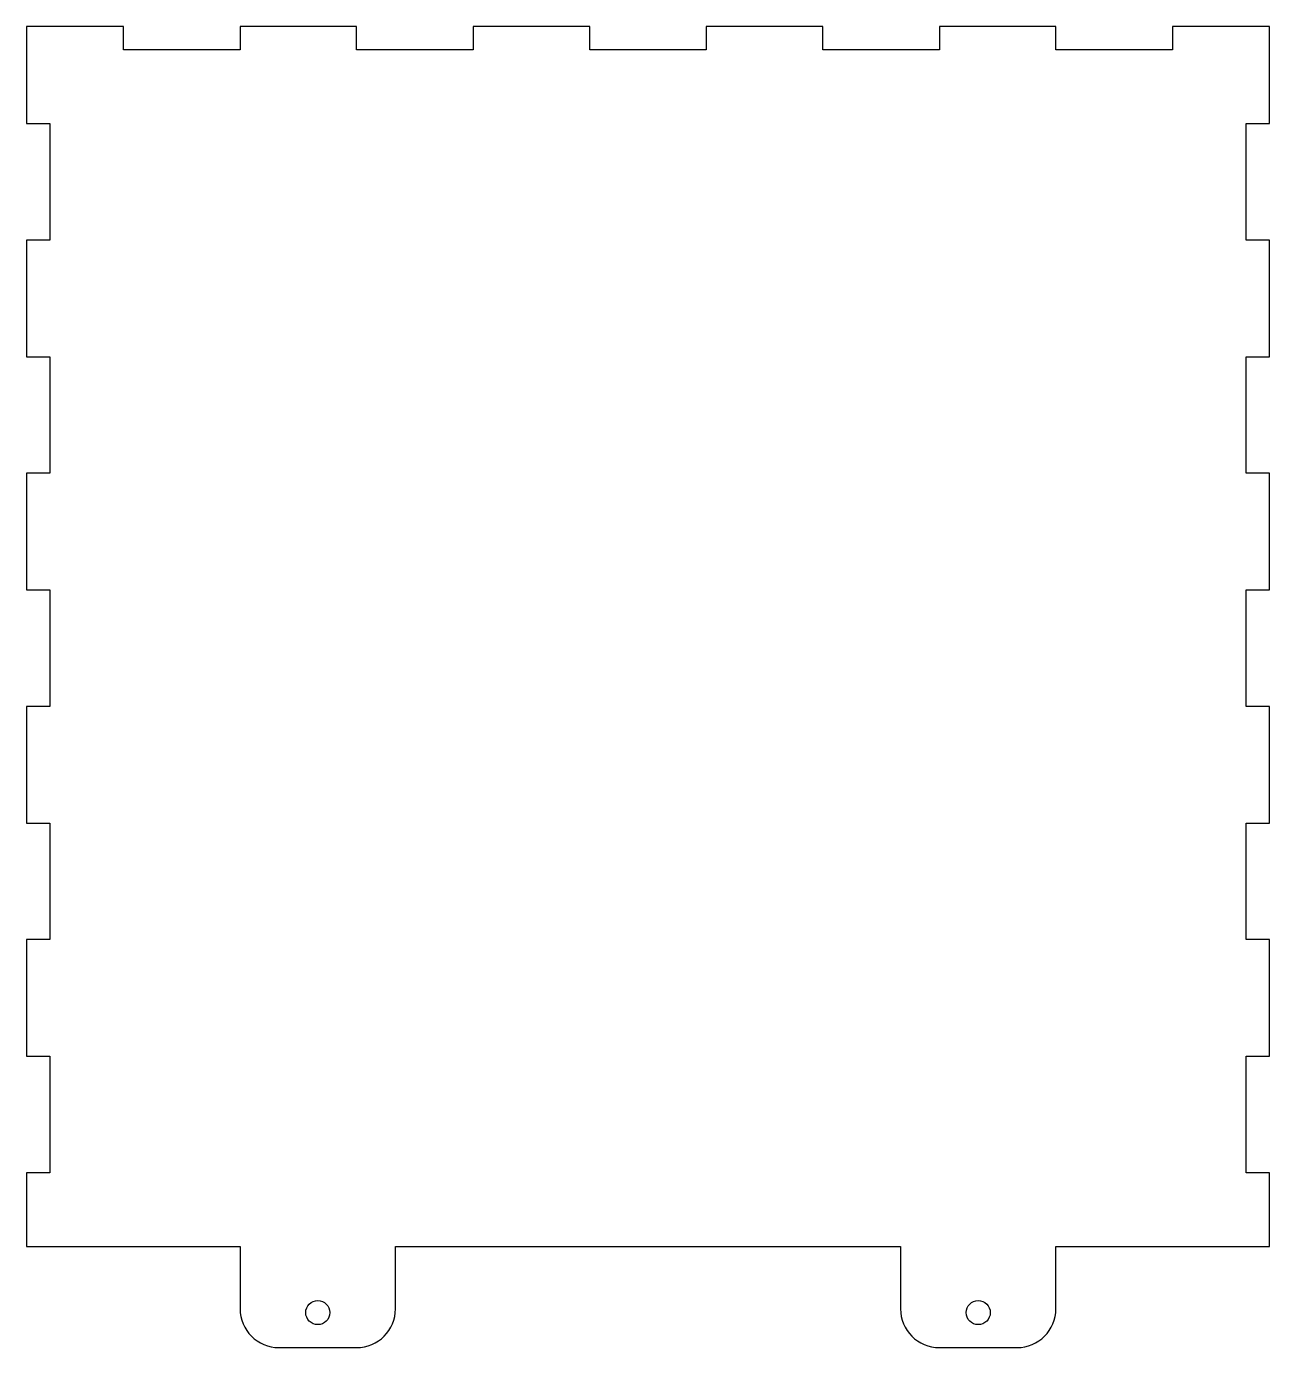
# Model space of a CAD drawing. Header units: millimetres. Extents: x -80 to 80, y -85 to 85.
import ezdxf

# ---------------------------------------------------------------- set-up
doc = ezdxf.new("R2010")
doc.units = ezdxf.units.MM

msp = doc.modelspace()

# ---------------------------------------------------------------- linework, layer by layer
at = {"color": 7, "linetype": 'Continuous', "lineweight": 25}
for p, q in [((-67.5, 85), (-80, 85)), ((-80, 85), (-80, 72.5)), ((-67.5, 82), (-67.5, 85)), ((-37.5, 85), (-52.5, 85)), ((-52.5, 85), (-52.5, 82)), ((-37.5, 82), (-37.5, 85)), ((-7.5, 85), (-22.5, 85)), ((-22.5, 85), (-22.5, 82)), ((-7.5, 82), (-7.5, 85)), ((22.5, 85), (7.5, 85)), ((7.5, 85), (7.5, 82)), ((22.5, 82), (22.5, 85)), ((52.5, 85), (37.5, 85)), ((37.5, 85), (37.5, 82)), ((52.5, 82), (52.5, 85)), ((80, 85), (67.5, 85)), ((67.5, 85), (67.5, 82)), ((80, 72.5), (80, 85)), ((-52.5, 82), (-67.5, 82)), ((-22.5, 82), (-37.5, 82)), ((7.5, 82), (-7.5, 82)), ((37.5, 82), (22.5, 82)), ((67.5, 82), (52.5, 82)), ((-80, 72.5), (-77, 72.5)), ((-77, 72.5), (-77, 57.5)), ((77, 57.5), (77, 72.5)), ((77, 72.5), (80, 72.5)), ((-77, 57.5), (-80, 57.5)), ((-80, 57.5), (-80, 42.5)), ((80, 57.5), (77, 57.5)), ((80, 42.5), (80, 57.5)), ((-80, 42.5), (-77, 42.5)), ((-77, 42.5), (-77, 27.5)), ((77, 27.5), (77, 42.5)), ((77, 42.5), (80, 42.5)), ((-77, 27.5), (-80, 27.5)), ((-80, 27.5), (-80, 12.5)), ((80, 27.5), (77, 27.5)), ((80, 12.5), (80, 27.5)), ((-80, 12.5), (-77, 12.5)), ((-77, 12.5), (-77, -2.5)), ((77, -2.5), (77, 12.5)), ((77, 12.5), (80, 12.5)), ((-77, -2.5), (-80, -2.5)), ((-80, -2.5), (-80, -17.5)), ((80, -2.5), (77, -2.5)), ((80, -17.5), (80, -2.5)), ((-80, -17.5), (-77, -17.5)), ((-77, -17.5), (-77, -32.5)), ((77, -32.5), (77, -17.5)), ((77, -17.5), (80, -17.5)), ((-77, -32.5), (-80, -32.5)), ((-80, -32.5), (-80, -47.5)), ((80, -32.5), (77, -32.5)), ((80, -47.5), (80, -32.5)), ((-80, -47.5), (-77, -47.5)), ((-77, -47.5), (-77, -62.5)), ((77, -62.5), (77, -47.5)), ((77, -47.5), (80, -47.5)), ((-77, -62.5), (-80, -62.5)), ((-80, -62.5), (-80, -72)), ((80, -62.5), (77, -62.5)), ((80, -72), (80, -62.5)), ((-80, -72), (-52.5, -72)), ((-52.5, -72), (-52.5, -80)), ((-32.5, -80), (-32.5, -72)), ((-32.5, -72), (32.5, -72)), ((32.5, -72), (32.5, -80)), ((52.5, -80), (52.5, -72)), ((52.5, -72), (80, -72)), ((-47.5, -85), (-37.5, -85)), ((37.5, -85), (47.5, -85))]:
    msp.add_line(p, q, dxfattribs=at)
for centre in [(-42.5, -80.5), (42.5, -80.5)]:
    msp.add_circle(centre, 1.55, dxfattribs=at)
for centre, start, end in [((-47.5, -80), 180, 270), ((-37.5, -80), 270, 0), ((37.5, -80), 180, 270), ((47.5, -80), 270, 0)]:
    msp.add_arc(centre, 5, start, end, dxfattribs=at)

doc.saveas('drawing.dxf')
